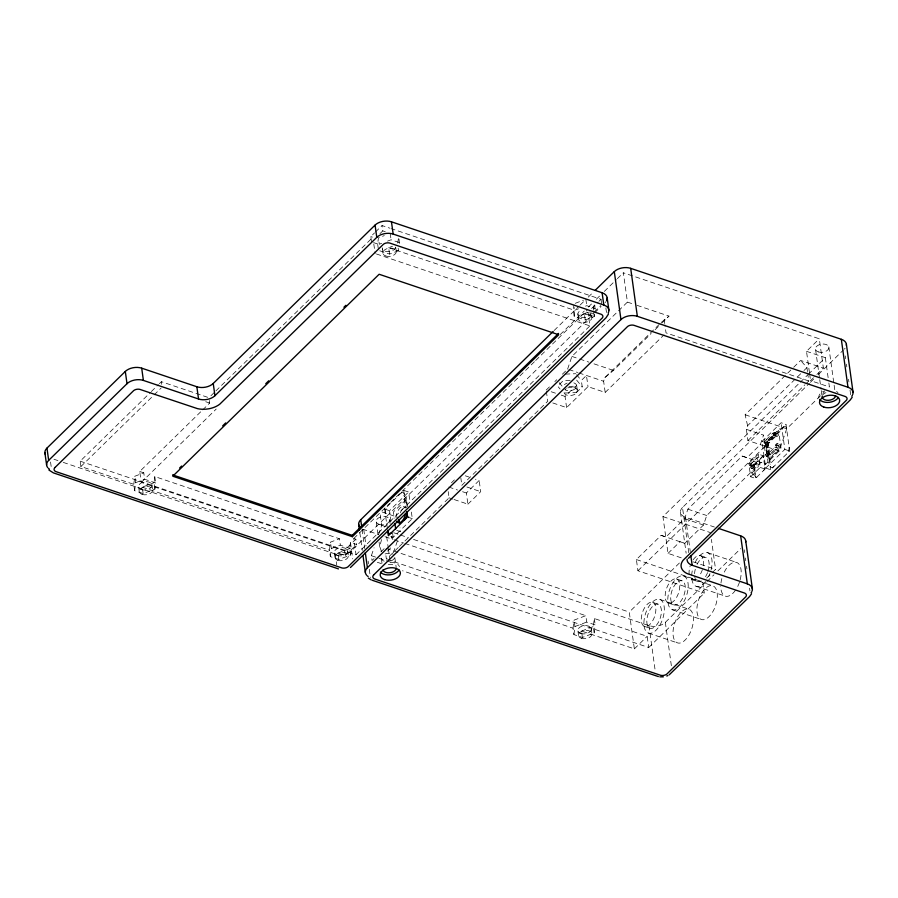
<?xml version="1.0" encoding="UTF-8"?>
<svg xmlns="http://www.w3.org/2000/svg" width="898" height="898" viewBox="0 0 898 898"><rect width="100%" height="100%" fill="white"/><g stroke="black" fill="none" stroke-linecap="round" stroke-linejoin="round"><path stroke-width="0.67" stroke-dasharray="4.49 3.37" d="M765.859 442.894L778.555 430.411L781.002 447.99L768.396 460.416L765.859 442.916M133.768 484.314L134.812 476.243L143.77 472.842L144.657 479.24L155.691 482.967L154.905 489.107L143.141 493.563L134.655 490.701L133.768 484.314L80.921 466.511L80.18 461.179L150.359 392.505M134.655 490.701L135.699 482.641L134.812 476.243M154.905 489.107L154.018 482.709L154.804 476.569L339.444 538.755L340.331 545.153L351.365 548.869L350.579 555.009L338.815 559.465L330.329 556.614L329.443 550.216L330.486 542.145L339.444 538.755M330.329 556.614L331.373 548.543L330.486 542.145M378.35 249.094L377.643 243.975L378.428 237.835L384.288 235.613M350.579 555.009L349.692 548.622L350.478 542.471L356.596 544.536L355.855 539.204L353.778 538.508L356.035 554.762L141.244 482.417L139.729 471.484L201.668 410.869M397.792 243.1L398.409 238.284M379.753 250.789L389.564 254.089L398.521 250.699L398.835 248.286M399.453 243.47L398.847 237.51M594.51 314.199L594.195 316.601L585.238 320.002L574.204 316.287L573.317 309.889L573.945 304.972M574.204 316.287L574.641 307.576M593.309 310.214L594.24 302.985M595.127 309.383L594.701 304.703M573.025 628.196L574.069 620.125L585.833 615.669L586.72 622.067L595.206 624.918L594.162 632.989L582.398 637.457L573.912 634.594L573.025 628.196L402.45 570.746M573.912 634.594L574.956 626.523L574.069 620.125M594.162 632.989L593.275 626.602L594.308 618.531L647.166 636.334L648.715 647.525L387.712 559.611M750.672 464.221L751.929 473.448L755.51 476.266L754.32 465.321L761.908 457.441L757.205 457.621L749.639 465.052L750.01 467.712L752.782 468.644L756.61 464.906L756.239 462.246L753.467 461.303L753.837 463.974L750.01 467.712M408.545 517.82L408.837 516.092M374.006 558.567L372.03 560.498L371.368 555.705L374.062 547.78M378.552 534.568L381.695 525.319L379.91 512.477M393.358 552.809L397.848 539.597M567.603 369.123L571.914 356.427L627.421 302.098L623.358 272.79L819.302 338.793L823.376 368.101L814.508 376.778M552.775 402.944L566.593 407.602L587.999 386.656L605.185 392.448L603.624 381.257L604.859 377.631L660.232 323.437M636.39 559.555L702.764 581.915L704.324 593.107L637.939 570.746L636.39 559.555L661.13 535.343L665.923 537.015L684.646 518.685L687.879 509.166L742.152 456.061L765.781 464.086L779.161 450.987L786.715 428.773L824.454 391.842M661.13 535.343L684.77 543.357L703.493 525.038L706.726 515.519L760.999 462.414L765.781 464.086M779.161 450.987L747.922 440.525L746.361 429.334L747.596 425.708L802.969 371.514M746.361 429.334L763.547 435.126L760.314 444.645L746.934 457.733L742.152 456.061M381.538 539.586L379.753 546.646L381.684 552.012M390.652 547.881L386.196 552.517M151.358 391.517L158.374 384.658M159.384 383.671L161.382 381.706L208.92 397.724M80.921 466.511L153.098 395.872M154.108 394.884L161.124 388.026M371.514 241.921L370.784 236.589L374.533 232.908M375.476 231.987L382.054 225.555L390.013 228.238M210.918 395.76L214.914 391.854M215.913 390.877L372.861 237.285L370.784 236.589M379.977 233.637L382.795 230.887L382.054 225.555M202.667 409.892L209.661 403.045L209.29 400.385M141.244 482.417L216.205 409.061M554.167 330.475L579.221 305.949M580.22 304.972L584.228 301.043M588.235 297.126L593.252 292.22M560.195 334.595L584.25 311.056M588.269 307.127L592.276 303.21M596.283 299.281L600.291 295.352M604.309 291.435L616.331 279.66M617.341 278.672L623.358 272.79M353.778 538.508L389.766 503.295M390.765 502.319L534.68 361.479M535.679 360.491L587.651 309.642M387.42 529.045L384.647 509.065L403.763 490.375L408.612 492.003L410.083 502.667M338.815 559.465L337.929 553.078L345.326 555.57L344.585 550.238L355.855 539.204M591.614 308.497L598.191 302.065M599.123 301.144L601.009 299.303L391.337 228.687M390.978 521.368L389.507 510.704L408.612 492.003M345.326 555.57L356.596 544.536M585.238 320.002L584.351 313.604L590.469 315.669L593.297 312.908M594.229 311.988L600.807 305.556M63.242 462.391L335.179 553.976A11.854 7.195 -7.9 0 0 351.567 550.699L601.11 306.499M356.035 554.762L589.907 325.895L588.022 312.302M390.776 536.533L393.201 537.352L412.305 518.651L411.194 510.659M380.898 551.821L384.838 547.971M451.447 482.787L454.399 479.891M546.197 390.058L551.002 385.365M554.841 381.605L556.76 379.731M562.384 374.219L566.728 369.965M398.33 547.477L386.387 559.162L385.523 552.944M399.318 546.512L444.083 502.7M445.082 501.724L449.067 497.829L448.203 491.61M454.085 499.524L467.914 504.182L466.354 492.991L479.162 480.464L475.39 479.195M566.593 407.602L565.044 396.411L575.495 386.185L576.381 392.583L563.405 393.066M576.381 392.583L582.23 386.858L581.343 380.46L586.45 375.465L587.999 386.656M467.914 504.182L480.711 491.655L479.162 480.464M661.22 322.472L668.999 316.107L635.212 304.725M604.859 377.631L613.491 370.425L651.151 333.562M655.113 329.689L661.063 323.864M662.05 322.898L668.999 316.107M605.185 392.448L664.049 334.842M809.457 372.636L806.505 351.32L819.302 338.793M747.596 425.708L745.138 414.764L792.71 368.214M793.709 367.237L800.646 360.446L823.376 368.101M803.957 370.548L806.932 367.641L800.646 360.446M681.245 557.826L668.033 553.381L662.937 516.608L799.276 383.177M800.286 382.2L807.302 375.33M808.301 374.343L825.352 357.662L806.505 351.32M747.922 440.525L804.788 384.872M805.787 383.895L808.772 380.976L807.661 372.973M828.865 382.986L829.415 386.982L810.568 380.629L813.521 377.744M688.777 552.708L682.502 507.482L809.379 383.323M810.378 382.346L814.374 378.44M818.37 374.522L843.334 350.085M762.032 441.434L781.137 422.734L785.986 424.372L789.69 451.021L770.574 469.721L765.725 468.083L762.032 441.434L766.881 443.073L785.986 424.372M766.207 439.762L772.897 433.206L778.521 435.137L777.084 436.54L773.167 435.216L766.488 441.76A1.695 0.853 -71.4 0 0 765.713 444.027L767.004 453.344A1.695 0.853 -71.4 0 0 768.149 453.748L774.839 447.204A1.695 0.853 -71.4 0 0 775.603 444.937L777.039 443.533L779.812 444.465A4.232 2.133 -71.4 0 1 777.881 450.134L771.202 456.678L765.579 454.747L764.277 445.419A4.232 2.133 -71.4 0 1 766.207 439.762L768.98 440.694L775.749 434.205A4.232 2.133 -71.4 0 0 772.897 433.206M637.939 570.746L765.107 446.317L763.547 435.126M779.812 444.465L778.375 445.868A1.695 0.853 -71.4 0 1 777.612 448.136L770.922 454.68A1.695 0.853 -71.4 0 1 769.777 454.287L768.486 444.959A1.695 0.853 -71.4 0 1 769.26 442.692L775.939 436.147A1.695 0.853 -71.4 0 1 777.084 436.54M748.809 463.458L758.361 454.107L763.21 455.735L765.062 469.059L755.51 478.41L750.661 476.782L748.809 463.458L753.658 465.085L763.21 455.735M750.795 464.041L757.025 457.946M752.782 468.644L752.412 465.983L756.239 462.246M668.033 553.381L679.977 541.696L684.77 543.357M777.039 443.533A4.232 2.133 -71.4 0 1 775.109 449.202L768.43 455.746A4.232 2.133 -71.4 0 1 765.579 454.747M750.661 476.782L760.213 467.431L758.361 454.107M765.725 468.083L784.83 449.382L781.137 422.734M773.885 466.489L773.358 466.994A5.916 2.986 -71.4 0 1 770.046 465.86M582.398 637.457L581.511 631.058L634.37 648.861L629.262 612.088L679.393 563.024M634.37 648.861L647.166 636.334M706.704 578.065L715.571 569.388L711.418 539.429M404.875 543.413L648.951 625.625A11.854 7.195 -7.9 0 0 665.339 622.348L705.996 582.566M706.984 581.59L713.932 574.799M717.895 570.915L740.704 548.599M648.715 647.525L704.324 593.107M381.661 243.347L379.315 244.234L378.608 239.115M387.509 241.124L391.079 239.777L399.565 242.628M389.564 254.089L388.677 247.702L392.516 246.243M575.27 303.3L583.464 300.19M574.989 310.136L578.503 308.811M585.53 306.151L586.753 305.679L595.239 308.542M135.699 482.641L144.657 479.24M584.351 313.604L588.19 312.145M143.141 493.563L142.254 487.165L154.018 482.709M331.373 548.543L340.331 545.153M337.929 553.078L349.692 548.622M574.956 626.523L586.72 622.067M581.511 631.058L593.275 626.602M565.426 374.107L575.753 373.714M570.185 380.359L563.271 380.617L557.647 386.118L560.071 389.036M568.973 386.432L575.495 386.185M406.053 499.715L393.414 511.939L394.177 518.236M627.421 302.098L633.921 304.287M382.795 230.887L385.264 231.718M808.772 380.976L666.035 332.889L664.924 324.896M373.602 242.617L377.643 243.975M388.677 247.702L573.317 309.889M376.442 253.988L589.907 325.895M571.914 356.427L578.413 358.616M579.704 359.043L588.807 362.107M594.005 363.858L613.491 370.425M745.138 414.764L786.715 428.773M774.716 432.533L777.488 433.465M773.896 434.935L776.669 435.878M568.849 369.538L577.65 372.502M578.907 372.928L603.624 381.257M766.488 441.76L769.26 442.692M775.603 444.937L778.375 445.868M784.83 449.382L789.69 451.021M765.713 444.027L768.486 444.959M774.839 447.204L777.612 448.136M764.277 445.419L767.049 446.362L768.351 455.69A4.232 2.133 -71.4 0 0 771.202 456.678M775.109 449.202L777.881 450.134M767.004 453.344L770.922 454.68M767.42 454.018L770.192 454.949M766.6 456.42L769.373 457.351M551.226 391.752L556.255 393.447M561.272 395.142L565.044 396.411M753.837 463.974L756.61 464.906M760.213 467.431L765.062 469.059M749.639 465.052L752.412 465.983M687.879 509.166L706.726 515.519M682.502 507.482A11.854 7.195 -7.9 0 0 685.511 517.293L714.404 527.025M684.646 518.685L703.493 525.038M662.937 516.608L710.464 532.615M707.602 552.663L736.708 562.462M465.332 475.805L469.104 477.074M700.429 555.604L705.963 557.467M693.121 561.834L715.571 569.388M466.893 486.997L480.711 491.655M205.698 401.72L209.661 403.045M448.764 487.064L457.565 490.027M462.582 491.722L466.354 492.991M683.715 576.033A17.78 8.969 -71.4 0 1 682.469 603.838A17.78 8.969 -71.4 0 1 667.809 598.73A17.78 8.969 -71.4 0 1 683.715 576.033L712.821 585.833A17.78 8.969 -71.4 0 1 711.575 613.648A17.78 8.969 -71.4 0 1 696.904 608.53A17.78 8.969 -71.4 0 1 712.821 585.833M449.067 497.829L452.828 499.097M692.257 579.659L697.791 581.522M676.542 578.974A12.695 6.398 -71.4 0 1 675.644 598.843A12.695 6.398 -71.4 0 1 665.171 595.194A12.695 6.398 -71.4 0 1 676.542 578.974L682.087 580.849A12.695 6.398 -71.4 0 1 681.189 600.706A12.695 6.398 -71.4 0 1 670.716 597.058A12.695 6.398 -71.4 0 1 682.087 580.849M696.163 586.327L725.258 596.137M403.359 506.584L406.132 507.527M659.828 599.404A17.78 8.969 -71.4 0 1 658.582 627.219A17.78 8.969 -71.4 0 1 643.922 622.101A17.78 8.969 -71.4 0 1 659.828 599.404L688.934 609.214A17.78 8.969 -71.4 0 1 687.688 637.019A17.78 8.969 -71.4 0 1 673.017 631.911A17.78 8.969 -71.4 0 1 688.934 609.214M668.37 603.029L673.915 604.893M384.647 509.065L389.507 510.704M408.669 517.428L412.305 518.651M652.655 602.356A12.695 6.398 -71.4 0 1 651.768 622.213A12.695 6.398 -71.4 0 1 641.284 618.565A12.695 6.398 -71.4 0 1 652.655 602.356L658.2 604.219A12.695 6.398 -71.4 0 1 657.302 624.076A12.695 6.398 -71.4 0 1 646.829 620.428A12.695 6.398 -71.4 0 1 658.2 604.219M382.245 512.04L398.577 517.54M672.276 609.708L701.383 619.508M381.695 525.319L385.466 526.587M396.77 530.404L400.542 531.672L400.003 527.811M393.717 532.75L399.015 534.534M400.34 534.972L408.276 537.644M413.563 539.429L629.262 612.088M362.545 529.079A11.854 7.195 -7.9 0 0 363.757 529.562L378.35 534.478M384.984 536.712L392.942 539.395M394.267 539.844L403.55 542.964M644.483 626.4L650.029 628.263M648.39 633.079L677.496 642.878M386.162 548.42L585.833 615.669M139.729 471.484L143.77 472.842M371.368 555.705L377.654 557.815M378.911 558.242L390.215 562.047M80.18 461.179L344.585 550.238M377.328 562.283L381.291 563.618M142.254 487.165L329.443 550.216M53.959 459.26L57.943 460.595M576.583 374.724L581.343 380.46M576.639 380.112L582.23 386.858M559.185 382.649L562.518 386.668M391.539 536.813L392.19 538.643L391.809 535.881M751.929 472.887L758.282 466.758L757.081 457.969M845.287 355.956L845.669 358.706M846.432 364.184L846.814 366.923M848.52 379.259L848.902 381.998M850.047 390.226L850.799 395.704M828.809 346.864L833.939 383.861M834.13 385.231L835.275 393.459M825.352 357.662L828.124 377.654M815.564 349.502L819.56 378.283M819.751 379.663L821.075 389.249M821.266 390.619L822.22 397.477M809.648 373.972L810.568 380.629M806.932 367.641L807.482 371.649M766.881 443.073L770.574 469.721M753.658 465.085L755.51 478.41M744.251 549.801L744.633 552.539M745.396 558.017L745.767 560.756M746.53 566.245L746.912 568.984M749.572 588.168L749.953 590.918M664.194 319.565L664.745 323.572M685.511 517.293L690.27 551.563M680.437 512.141L686.139 553.258M665.339 622.348L671.423 666.204M605.869 308.025L606.824 314.828M648.951 625.625L655.226 670.851M601.009 299.303L601.75 304.635M593.657 312.773L594.195 316.601M591.995 317.645A6.769 4.108 -7.9 0 0 581.983 314.839A6.769 4.108 -7.9 0 0 581.803 322.023A6.769 4.108 -7.9 0 0 591.995 317.645L591.322 312.852A6.769 4.108 -7.9 0 1 581.141 317.23A6.769 4.108 -7.9 0 1 581.32 310.046M589.919 311.673L590.469 315.669M585.866 299.281L586.753 305.679M577.863 313.896L578.525 318.689M576.639 385.264L577.313 390.058M594.308 618.531L595.206 624.918M591.176 628.432L591.849 633.236M546.366 391.304L547.746 401.26L461.864 485.302L460.831 477.848M577.942 631.081L578.604 635.885M398.162 248.14L398.521 250.699M395.681 247.253L396.175 250.845M390.192 233.379L391.079 239.777M382.324 248.881L382.997 253.674M373.793 243.987L375.117 253.539M407.535 506.73L406.345 498.233L403.651 495.516L405.368 506.831M406.053 499.737L406.985 506.416M403.763 490.375L406.165 507.696M392.549 532.694L393.201 537.352M389.519 519.358L390.091 523.489M394.794 557.377L396.175 567.323M386.701 536.735L388.183 547.398M388.363 548.723L389.844 559.387M376.273 522.007L377.946 534.074M379.068 542.123L380 548.824M381.381 558.781L382.065 563.753M363.757 529.562L366.036 546.018M368.135 561.093L368.506 563.832M369.269 569.31L370.414 577.537M362.074 529.349L364.734 548.532M359.817 532.637L362.287 550.452M350.478 542.471L351.365 548.869M351.567 550.699L352.701 558.87M347.593 550.452L348.267 555.256M335.179 553.976L336.683 564.876M334.348 553.101L335.021 557.894M161.382 381.706L161.752 384.378M154.804 476.569L155.691 482.967M151.919 484.55L152.593 489.343M138.674 487.199L139.347 491.992M50.546 462.01L51.489 468.812M822.501 395.311A6.769 4.108 -7.9 0 1 825.958 392.662M394.345 558.287A6.769 4.108 -7.9 0 1 390.888 560.947M384.176 561.194A6.769 4.108 -7.9 0 1 382.458 555.593M385.107 553.965A6.769 4.108 -7.9 0 1 393.122 554.324M388.329 564.685A6.769 4.108 -7.9 0 1 394.682 565.516M390.361 562.395A10.159 6.174 -7.9 0 1 399.487 566.66M818.909 398.14A10.159 6.174 -7.9 0 1 824.51 390.922M836.532 391.461A10.159 6.174 -7.9 0 1 837.969 392.695M567.794 387.902A6.769 4.108 -7.9 0 1 577.178 389.721A6.769 4.108 -7.9 0 1 571.319 395.457A6.769 4.108 -7.9 0 1 563.978 391.64M565.145 389.519A6.769 4.108 -7.9 0 1 566.324 388.61M573.844 382.851A6.769 4.108 -7.9 0 1 575.023 388.924A6.769 4.108 -7.9 0 1 564.898 389.721M564.483 384.726A6.769 4.108 -7.9 0 1 567.132 383.098M775.67 434.149A4.232 2.133 -71.4 0 1 778.521 435.137M396.04 517.955A8.464 4.266 -71.4 0 1 399.677 508.335A8.464 4.266 -71.4 0 1 405.133 508.111M400.261 512.657A8.464 4.266 -71.4 0 1 404.964 507.572M767.049 446.362A4.232 2.133 -71.4 0 1 768.98 440.694M724.282 572.093A17.78 8.969 -71.4 0 1 737.505 562.833A17.78 8.969 -71.4 0 1 739.806 581.152M739.447 582.252A17.78 8.969 -71.4 0 1 736.618 588.471M735.451 590.267A17.78 8.969 -71.4 0 1 720.768 586.529M720.971 583.015A17.78 8.969 -71.4 0 1 722.16 577.448M695.187 562.294A17.78 8.969 -71.4 0 1 708.41 553.033A17.78 8.969 -71.4 0 1 710.7 571.341M709.959 573.541A17.78 8.969 -71.4 0 1 708.578 576.707M705.536 581.567A17.78 8.969 -71.4 0 1 691.662 576.729M691.685 575.36A17.78 8.969 -71.4 0 1 693.065 567.648M697.095 564.348A12.695 6.398 -71.4 0 1 706.726 557.849A12.695 6.398 -71.4 0 1 707.927 571.599M707.545 572.643A12.695 6.398 -71.4 0 1 705.076 577.335M701.36 580.961A12.695 6.398 -71.4 0 1 694.715 576.505M694.603 573.687A12.695 6.398 -71.4 0 1 695.501 568.445M693.144 559.791A12.695 6.398 -71.4 0 1 701.181 555.985A12.695 6.398 -71.4 0 1 703.235 566.559M702.382 569.736A12.695 6.398 -71.4 0 1 699.531 575.472M695.827 579.098A12.695 6.398 -71.4 0 1 689.776 576.987M689.17 574.641A12.695 6.398 -71.4 0 1 690.293 565.527M845.13 348.222A11.854 7.195 -7.9 0 1 844.333 349.109M773.167 435.216A1.695 0.853 -71.4 0 1 774.312 435.609M761.83 457.093A2.963 1.493 -71.4 0 1 763.48 457.677M764.793 467.128A2.963 1.493 -71.4 0 1 763.67 470.417M753.927 467.027A2.963 1.493 -71.4 0 1 755.038 463.738M756.891 477.051A2.963 1.493 -71.4 0 1 755.24 476.479M783.213 427.089A5.927 2.986 -71.4 0 1 786.525 428.245M789.151 447.148A5.927 2.986 -71.4 0 1 786.906 453.737M767.42 446.946A5.916 2.986 -71.4 0 1 769.653 440.357M385.186 512.949A5.927 2.986 -71.4 0 1 387.431 506.349M400.991 493.081A5.916 2.986 -71.4 0 1 404.291 494.237M605.903 301.694A11.854 7.195 -7.9 0 1 605.117 302.57M395.636 247.118A6.769 4.108 -7.9 0 1 388.531 251.631A6.769 4.108 -7.9 0 1 382.2 247.814M765.478 443.522L767.902 461.314C767.599 462.739 770.742 464.749 770.439 463.896L767.947 446.216L768.385 443.601L769.62 441.277L782.933 428.514L779.138 429.042L766.129 441.771L765.478 443.522M770.473 464.143L770.473 464.187M580.737 633.494A6.769 4.108 -7.9 0 0 591.266 629.509A6.769 4.108 -7.9 0 0 581.668 626.276A6.769 4.108 -7.9 0 0 580.737 633.494M818.37 351.926A6.769 4.108 -7.9 0 0 828.899 347.93A6.769 4.108 -7.9 0 0 819.302 344.697A6.769 4.108 -7.9 0 0 818.37 351.926M581.399 638.298A6.769 4.108 -7.9 0 0 591.939 634.302A6.769 4.108 -7.9 0 0 582.331 631.07A6.769 4.108 -7.9 0 0 581.399 638.298M379.068 524.421A6.769 4.108 -7.9 0 0 389.609 520.425A6.769 4.108 -7.9 0 0 380 517.192A6.769 4.108 -7.9 0 0 379.068 524.421M337.154 555.514A6.769 4.108 -7.9 0 0 347.683 551.529A6.769 4.108 -7.9 0 0 338.086 548.296A6.769 4.108 -7.9 0 0 337.154 555.514M141.48 489.612A6.769 4.108 -7.9 0 0 152.009 485.616A6.769 4.108 -7.9 0 0 142.412 482.383A6.769 4.108 -7.9 0 0 141.48 489.612M142.142 494.405A6.769 4.108 -7.9 0 0 152.682 490.409A6.769 4.108 -7.9 0 0 143.074 487.176A6.769 4.108 -7.9 0 0 142.142 494.405M337.816 560.318A6.769 4.108 -7.9 0 0 348.357 556.322A6.769 4.108 -7.9 0 0 338.748 553.089A6.769 4.108 -7.9 0 0 337.816 560.318M385.893 256.042A6.769 4.108 -7.9 0 0 396.31 251.911A6.769 4.108 -7.9 0 0 386.555 248.825A6.769 4.108 -7.9 0 0 385.893 256.042"/><path stroke-width="1.35" d="M608.417 314.098L606.094 317.712L350.445 567.502M751.536 593.825L749.617 596.541L669.178 674.858M852.191 397.253L850.271 399.958L688.429 558.332M45.461 454.579A11.854 7.195 -7.9 0 1 46.965 448.102L125.305 371.446A11.854 7.195 -7.9 0 1 141.693 368.169L196.853 386.746A11.854 7.195 -7.9 0 0 213.241 383.468L375.072 225.095A11.854 7.195 -7.9 0 1 391.461 221.817L602.109 292.759A11.854 7.195 -7.9 0 1 606.52 300.774M47.729 467.667A11.854 7.195 -7.9 0 1 48.672 460.36L127.011 383.704A11.854 7.195 -7.9 0 1 143.399 380.426L198.548 399.004A11.854 7.195 -7.9 0 0 214.936 395.726L376.778 237.353A11.854 7.195 -7.9 0 1 393.167 234.075L603.804 305.017A11.854 7.195 -7.9 0 1 608.215 313.032M179.611 468.015L181.609 466.051M222.682 425.865L225.69 422.924M265.763 383.704L268.76 380.763M343.9 307.239L345.898 305.286M359.806 527.059A11.854 7.195 -7.9 0 1 360.738 519.751L553.168 331.452M595.251 290.256L614.299 271.623A11.854 7.195 -7.9 0 1 630.688 268.345L841.325 339.298A11.854 7.195 -7.9 0 1 846.387 345.404M352.375 536.701L558.736 334.763L379.136 274.26L172.786 476.209L352.375 536.701L352.196 535.365L558.556 333.427M366.463 575.023A11.854 7.195 -7.9 0 1 367.394 567.727L620.956 319.598A11.854 7.195 -7.9 0 1 637.344 316.321L847.981 387.263A11.854 7.195 -7.9 0 1 852.819 394.323M666.81 676.014L667.854 675.565M663.353 676.845L659.817 676.845M658.357 676.576L372.109 580.22M718.344 528.35L740.67 535.87A11.854 7.195 -7.9 0 1 745.722 541.977M687.116 559.162A11.854 7.195 -7.9 0 0 692.167 565.269L747.327 583.846A11.854 7.195 -7.9 0 1 752.154 590.895M172.596 474.874L352.196 535.365M338.467 568.894L53.375 472.864L48.907 470.024M371.054 579.805L368.337 578.087M846.41 344.45L853.066 392.415M841.325 339.298L847.981 387.263M745.744 541.023L752.401 588.998M740.67 535.87L747.327 583.846M690.843 555.671L692.167 565.269M630.688 268.345L637.344 316.321M614.299 271.623L620.956 319.598M607.183 297.911L608.889 310.169M602.109 292.759L603.804 305.017M391.461 221.817L393.167 234.075M375.072 225.095L376.778 237.353M406.715 511.692L407.456 517.024L388.351 535.713L387.61 530.381M398.936 520.11L399.296 522.681M394.918 523.556L395.659 528.888M360.738 519.751L361.692 526.61M365.306 552.652L367.394 567.727M358.672 524.41L359.436 529.899M363.05 555.941L365.329 572.385M213.241 383.468L214.936 395.726M196.853 386.746L198.548 399.004M141.693 368.169L143.399 380.426M125.305 371.446L127.011 383.704M46.965 448.102L48.672 460.36M44.9 452.76L46.606 465.029M751.738 591.849A11.854 7.195 -7.9 0 1 751.121 592.77M368.124 576.46A11.854 7.195 -7.9 0 1 367.203 575.786M852.393 395.266A11.854 7.195 -7.9 0 1 851.787 396.198M838.362 397.399A10.159 6.174 -7.9 0 1 829.359 402.304A10.159 6.174 -7.9 0 1 819.717 399.61M835.555 395.895A6.769 4.108 -7.9 0 1 828.304 400.317A6.769 4.108 -7.9 0 1 822.13 396.4M396.265 568.4A6.769 4.108 -7.9 0 1 389.889 572.756A6.769 4.108 -7.9 0 1 382.93 569.972M399.071 569.904A10.159 6.174 -7.9 0 1 390.069 574.799A10.159 6.174 -7.9 0 1 380.426 572.105M405.593 513.443A8.464 4.266 -71.4 0 1 401.507 521.637A8.464 4.266 -71.4 0 1 396.68 521.244M400.216 523.197A8.464 4.266 -71.4 0 1 398.847 519.83M391.124 533.008A5.927 2.986 -71.4 0 1 387.813 531.841M406.917 513.162A5.916 2.986 -71.4 0 1 404.684 519.74M49.401 469.104A11.854 7.195 -7.9 0 1 48.481 468.43M55.07 467.443L54.621 467.948A5.062 3.076 -7.9 0 0 55.732 471.551L342.015 567.974A5.062 3.076 -7.9 0 0 348.042 566.773L602.345 317.914A5.062 3.076 -7.9 0 0 601.233 314.3L389.507 242.988A5.062 3.076 -7.9 0 0 383.48 244.2L219.729 404.223A18.645 11.326 -7.9 0 1 197.538 408.657L139.74 389.339A5.062 3.076 -7.9 0 0 133.712 390.551L55.07 467.443M373.804 574.799L373.355 575.304A5.062 3.076 -7.9 0 0 374.466 578.907L660.737 675.33A5.062 3.076 -7.9 0 0 666.776 674.129L745.856 596.732A5.062 3.076 -7.9 0 0 744.745 593.129L687.172 573.586A18.645 11.326 -7.9 0 1 683.097 560.296L846.522 400.16A5.062 3.076 -7.9 0 0 845.411 396.546L633.685 325.233A5.062 3.076 -7.9 0 0 627.657 326.445L373.804 574.799M823.848 407.086A10.159 6.174 -7.9 0 0 839.652 401.103A10.159 6.174 -7.9 0 0 825.251 396.254A10.159 6.174 -7.9 0 0 823.848 407.086M384.557 579.592A10.159 6.174 -7.9 0 0 400.362 573.598A10.159 6.174 -7.9 0 0 385.96 568.748A10.159 6.174 -7.9 0 0 384.557 579.592"/></g></svg>
